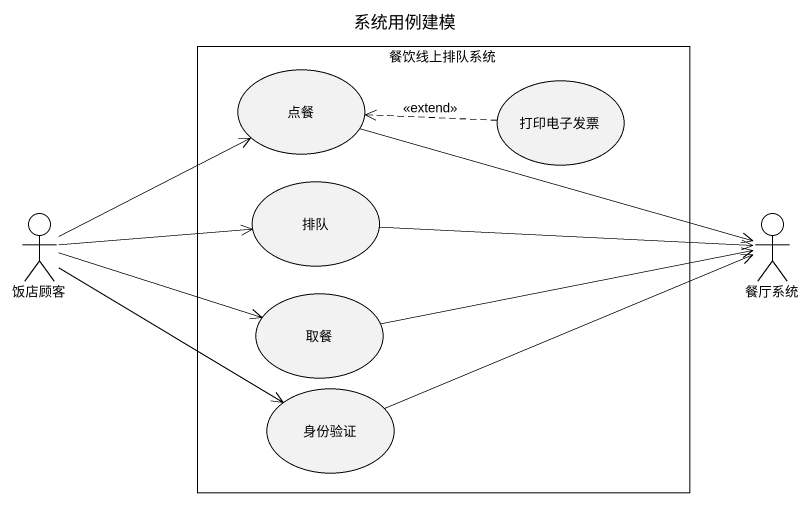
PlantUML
@startuml
title 系统用例建模
rectangle 餐饮线上排队系统 {
  usecase 点餐
  usecase 打印电子发票
  usecase 排队
  usecase 取餐
  usecase 身份验证
}
actor 饭店顾客
actor 餐厅系统
打印电子发票 .left.> 点餐 : <<extend>>
饭店顾客 -right-> 点餐
饭店顾客 -right-> 排队
饭店顾客 -right-> 取餐
饭店顾客 -right-> 身份验证
餐厅系统 <-left- 点餐
餐厅系统 <-left- 排队
餐厅系统 <-left- 取餐
身份验证 -right-> 餐厅系统
@enduml
